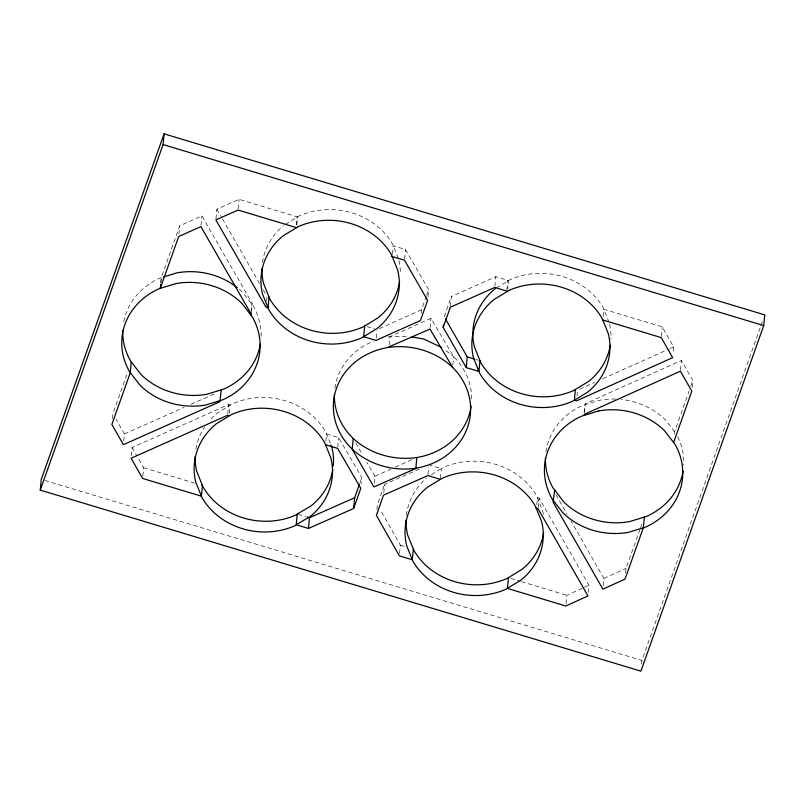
<?xml version="1.0" encoding="UTF-8"?>
<svg xmlns="http://www.w3.org/2000/svg" width="805" height="805" viewBox="0 0 805 805"><rect width="100%" height="100%" fill="white"/><g stroke="black" fill="none" stroke-linecap="round" stroke-linejoin="round"><path stroke-width="0.6" stroke-dasharray="4.03 3.02" d="M112.448 418.499L112.901 413.73L127.874 371.618M123.739 441.11L124.413 433.955L115.93 419.053M131.346 455.861L132.131 447.52L228.66 404.533L230.17 404.985L232.414 403.879A69.25 61.814 5.4 0 1 325.723 432.003L330.996 445.085M160.819 282.434L161.262 277.665L179.706 225.803L201.904 215.901L252.096 303.183L251.301 311.515M160.839 283.229L161.403 277.282M142.857 476.077L143.642 467.745L137.585 457.099M178.921 234.134L179.706 225.803M200.998 225.43L201.904 215.901M215.961 218.759L216.867 209.23L239.065 199.328L297.568 216.948L296.783 225.279M238.159 208.857L239.065 199.328M227.755 414.052L228.66 404.533M229.385 413.317L230.17 404.985L217.612 412.854A69.25 61.814 5.4 0 0 209.713 420.351M251.069 311.294L252.096 303.183M266.606 301.271L267.059 296.502M296.25 225.128L297.045 216.787M325.864 441.18L326.538 434.026L338.643 437.679L361.817 477.576L361.254 483.523M337.748 447.208L338.643 437.679M376.247 338.02L376.931 330.875M392.438 254.149L393.232 245.817L405.539 249.52L428.622 289.639L427.948 296.793M374.214 483.382L374.889 476.238L366.839 462.221M389.177 345.003L389.962 336.671L431.007 318.357L453.628 356.655A68.697 61.321 5.4 0 1 471.629 399.924M376.941 509.404L377.384 504.634L384.176 485.556M404.633 259.049L405.539 249.52M383.784 492.771L384.569 484.429L419.787 468.882M421.106 313.427L421.448 309.855L426.227 296.381M399.562 553.458L400.347 545.116L380.413 509.968M430.101 327.887L431.007 318.357M427.978 474.407L428.652 467.262M450.478 306.031L451.374 296.502L495.769 276.709L508.579 280.563L507.794 288.904M440.456 478.17L441.351 468.641L443.223 467.564A69.19 61.754 5.4 0 1 536.472 495.588L542.65 510.873A69.19 61.754 5.4 0 1 543.637 515.774M452.843 364.997L453.628 356.655L444.551 349.662M494.864 286.228L495.769 276.709M506.868 289.85L507.764 280.321M536.774 504.745L537.448 497.601L539.139 498.114L588.988 585.225L588.314 592.369M538.233 507.633L539.139 498.114M576.964 396.07L577.527 390.123M566.036 603.629L566.831 595.298L583.454 587.741M584.138 413.066L585.305 403.657L681.422 360.469L692.843 380.463L692.169 387.618M584.521 411.989L585.305 403.657M603.116 316.405L603.79 309.261L662.243 326.88L673.684 346.915L673.01 354.069M603.227 585.597L603.901 578.453L570.906 520.805M625.586 573.16L626.038 568.4L640.176 528.744M661.348 336.41L662.243 326.88M641.575 664.004L641.907 660.432L760.544 326.719M674.399 434.157L674.63 431.782L689.12 390.958M680.527 369.998L681.422 360.469M690.771 386.299L692.843 380.463M359.825 483.181L361.817 477.576M426.63 295.254L428.622 289.639M444.199 316.707L451.374 296.502M640.599 527.577L641.847 524.085M760.967 325.542L762.647 320.803M431.43 474.719L441.351 468.641L430.011 465.22M285.433 224.313L299.219 215.941A69.25 61.814 5.4 0 1 392.528 244.066L398.696 259.371M496.303 288.009L510.058 279.677A69.119 61.693 5.4 0 1 603.176 307.741L608.872 321.859M584.561 587.237L588.988 585.225M603.901 578.453L626.038 568.4M579.811 389.087L594.694 382.405M602.714 378.803L669.106 348.978M670.253 348.464L673.684 346.915M379.316 328.661L421.448 309.855M374.889 476.238L390.767 469.144M395.305 467.121L413.448 459.011M124.413 433.955L184.124 407.36M191.016 404.291L215.136 393.554M161.262 277.665L160.004 278.057A69.25 61.814 5.4 0 0 123.457 323.338M388.181 336.933L408.377 336.299M366.939 326.639L374.798 329.004M475.644 359.412L478.039 360.137M143.642 467.745L194.548 483.091M298.343 514.375L306.121 516.719M400.347 545.116L405.076 546.545M510.803 578.413L520.332 581.28M521.529 581.643L566.831 595.298M44.879 480.484L641.907 660.432M674.63 431.782L665.634 420.109A69.25 61.814 5.4 0 0 621.239 399.461M216.867 209.23L221.828 217.853M222.442 218.93L259.623 283.571M263.346 290.042L266.445 295.425M355.699 442.82L361.888 453.607M555.973 494.693L567.173 514.274M132.131 447.52L136.981 456.033M609.627 324.224A69.119 61.693 5.4 0 1 610.904 339.096M406.414 515.301A69.19 61.754 5.4 0 1 426.59 478.09M545.941 451.937A69.25 61.814 5.4 0 1 582.669 405.418L599.655 400.226A69.25 61.814 5.4 0 1 616.449 399.099M677.669 436.682A69.25 61.814 5.4 0 1 683.727 464.958M334.9 388.231A68.697 61.321 5.4 0 1 373.47 341.179M262.48 262.46A69.25 61.814 5.4 0 1 283.481 225.682M398.978 260.579A69.25 61.814 5.4 0 1 400.327 273.016M239.337 289.398A69.25 61.814 5.4 0 1 242.959 292.748L253.313 306.182A69.25 61.814 5.4 0 1 261.051 337.597M195.867 449.16A69.25 61.814 5.4 0 1 204.651 426.932"/><path stroke-width="1.21" d="M40.25 490.114L41.266 479.398L164.099 133.841L764.75 314.886L763.734 325.602L640.901 671.159L40.25 490.114L163.093 144.568L164.099 133.841M160.396 287.999L160.728 284.427M221.284 389.841L219.866 401.715L123.396 444.682L111.885 424.446L130.299 372.645L131.195 362.25M250.959 312.481L250.737 314.866L251.08 313.9L200.888 226.618L178.69 236.519L160.255 288.391M269.061 297.105L268.055 307.832L266.042 307.228L215.851 219.946L238.049 210.045L296.552 227.664M332.807 469.597A69.25 61.814 5.4 0 1 311.062 505.902L297.236 514.033L296.22 524.759L295.244 525.595A69.25 61.814 5.4 0 1 201.934 497.47L195.766 482.175A69.25 61.814 5.4 0 1 216.595 423.571L231.397 414.595A69.25 61.814 5.4 0 1 324.707 442.72L330.875 458.015A69.25 61.814 5.4 0 1 310.046 516.619L296.22 524.759L308.446 528.442L353.626 508.498L360.801 488.293L337.637 448.395L325.522 444.752M308.446 528.442L309.452 517.726L354.633 497.782L359.422 484.308M334.387 394.349A68.697 61.321 5.4 0 0 352.379 437.618L353.224 438.514L352.208 449.23L373.872 486.955L416.819 468.067A68.697 61.321 5.4 0 0 452.621 367.382L429.991 329.074L387.165 347.649A68.697 61.321 5.4 0 0 351.372 448.345L352.208 449.23C369.274 464.777 393.092 471.569 415.843 468.218L416.849 457.492L417.835 457.351A68.697 61.321 5.4 0 0 471.116 406.052M363.679 336.681L364.695 325.955M353.626 508.498L354.633 497.782M406.062 520.231A69.19 61.754 5.4 0 0 407.692 535.104L413.337 549.03L412.321 559.757L412.854 561.095A69.19 61.754 5.4 0 0 506.103 589.129L520.875 580.153A69.19 61.754 5.4 0 0 541.634 521.59L535.456 506.305A69.19 61.754 5.4 0 0 442.217 478.281L427.435 487.256A69.19 61.754 5.4 0 0 406.676 545.82L412.321 559.757L399.34 555.842L376.378 515.361L383.552 495.145L427.858 475.594L440.345 479.357M479.237 360.489L479.981 360.721L478.965 371.437L466.256 367.603L443.183 327.424L443.404 325.049M466.256 367.603L467.262 356.887L445.437 318.881M478.22 371.216L478.442 368.831M543.586 533.141A69.19 61.754 5.4 0 1 521.892 569.427L508.418 577.688L507.402 588.405L565.814 606.014L587.982 595.942L538.122 508.83L536.07 508.207M545.428 458.105A69.25 61.814 5.4 0 0 553.216 488.293L554.665 489.853L553.085 502.149L602.895 589.169L625.022 579.117L643.326 527.808L644.342 517.082M575.384 389.479L574.378 400.196L576.511 400.84L672.678 357.641L661.237 337.597L602.361 319.857M673.614 442.498L691.827 391.19L680.416 371.186L584.299 414.374L583.917 415.45M443.183 327.424L450.367 307.218L494.753 287.425L507.573 291.289M297.236 514.033L296.26 514.878A69.25 61.814 5.4 0 1 202.951 486.753L196.772 471.458A69.25 61.814 5.4 0 1 195.162 456.566M508.418 577.688L507.12 578.413A69.19 61.754 5.4 0 1 413.871 550.379L413.337 549.03M163.516 276.98L176.979 272.855A69.25 61.814 5.4 0 1 237.415 287.798M416.849 457.492C394.098 460.852 370.28 454.06 353.224 438.514M388.956 347.388C411.878 344.188 435.757 351.403 452.621 367.382M411.908 336.923L423.672 339.006L441.764 347.519M163.093 144.568L763.734 325.602M391.693 256.372L404.523 260.236L427.616 300.366L420.431 320.571L376.026 340.404L363.156 336.52M467.262 356.887L474.447 359.05M229.163 415.702L227.644 415.249L131.114 458.236L142.626 478.462L201.411 496.182L202.427 485.465L201.653 485.224M307.238 517.052L309.452 517.726M554.665 489.853L563.57 501.726A69.25 61.814 5.4 0 0 629.55 521.61L646.526 516.418A69.25 61.814 5.4 0 0 683.063 471.136M330.996 445.085L331.891 447.298A69.25 61.814 5.4 0 1 333.28 465.884M610.25 345.265A69.119 61.693 5.4 0 1 588.546 381.49L573.774 390.455A69.119 61.693 5.4 0 1 480.655 362.381L474.487 347.116A69.119 61.693 5.4 0 1 472.877 332.264M472.927 331.026A69.119 61.693 5.4 0 1 495.286 288.633M399.612 281.67A69.25 61.814 5.4 0 1 377.867 317.965L363.065 326.951A69.25 61.814 5.4 0 1 269.755 298.826L263.587 283.521A69.25 61.814 5.4 0 1 261.967 268.639M260.397 343.775A69.25 61.814 5.4 0 1 223.85 389.057L206.875 394.249A69.25 61.814 5.4 0 1 140.895 374.365L130.541 360.932A69.25 61.814 5.4 0 1 122.763 330.744M298.202 226.668L283.4 235.644A69.25 61.814 5.4 0 0 262.571 294.248L268.739 309.543A69.25 61.814 5.4 0 0 362.049 337.667L376.851 328.692A69.25 61.814 5.4 0 0 397.68 270.088L391.512 254.793A69.25 61.814 5.4 0 0 298.202 226.668M509.042 290.394L494.27 299.349A69.119 61.693 5.4 0 0 473.481 357.833L479.639 373.107A69.119 61.693 5.4 0 0 572.768 401.172L587.529 392.216A69.119 61.693 5.4 0 0 608.328 333.733L602.17 318.458A69.119 61.693 5.4 0 0 509.042 290.394M175.973 283.581L158.998 288.774A69.25 61.814 5.4 0 0 129.535 371.648L139.889 385.082A69.25 61.814 5.4 0 0 205.869 404.965L222.844 399.773A69.25 61.814 5.4 0 0 252.307 316.898L241.953 303.465A69.25 61.814 5.4 0 0 175.973 283.581M598.638 410.942L581.663 416.135A69.25 61.814 5.4 0 0 552.2 499.009L562.554 512.443A69.25 61.814 5.4 0 0 628.534 532.326L645.509 527.134A69.25 61.814 5.4 0 0 674.972 444.259L664.618 430.826A69.25 61.814 5.4 0 0 598.638 410.942"/></g></svg>
